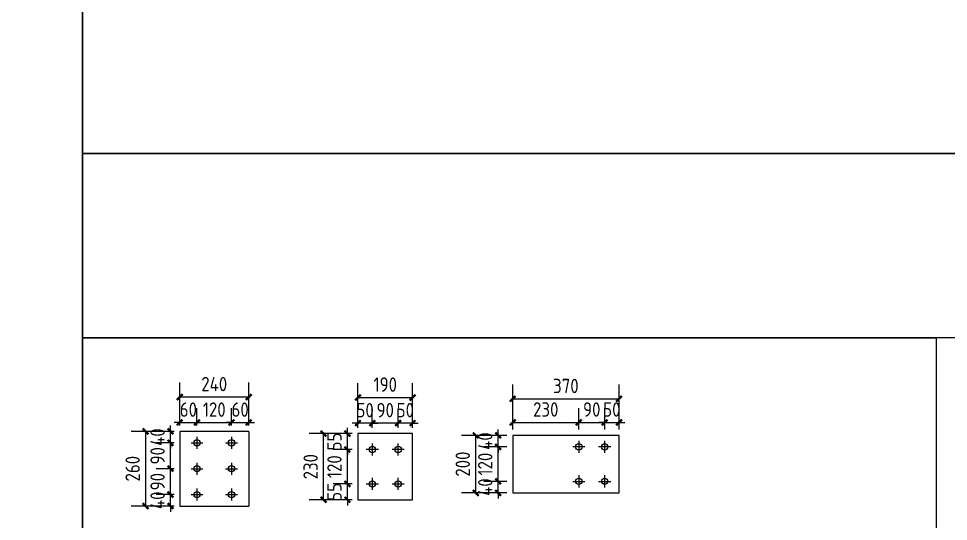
# Model space of a CAD drawing. Extents: x 411778 to 673094, y -11605 to 324395.
# Drawn here: x 482791 to 486026, y 130323 to 132072 of the extents above; entities that cross this region are included whole.
import ezdxf

# ---------------------------------------------------------------- set-up
doc = ezdxf.new("R2010")
doc.units = 0
doc.header["$LTSCALE"] = 1000
doc.header["$MEASUREMENT"] = 0
doc.styles.get("Standard").update_dxf_attribs({"font": 'gbenor.shx', "bigfont": 'gbcbig.shx'})
doc.dimstyles.get("Standard").update_dxf_attribs({"dimscale": 100, "dimtxt": 3.5, "dimasz": 1, "dimexe": 2.5, "dimexo": 3, "dimgap": 1.5, "dimtad": 1, "dimdec": 0, "dimzin": 0, "dimdsep": 46, "dimtxsty": 'Standard', "dimblk": 'ARCHTICK', "dimcen": 0.09, "dimadec": 0, "dimazin": 0, "dimtfac": 1, "dimtdec": 0, "dimtix": 1, "dimtmove": 2, "dimatfit": 3, "dimfxl": 1, "dimtolj": 1, "dimtzin": 0, "dimarcsym": 0})

# ---------------------------------------------------------------- blocks, each defined once
blk = doc.blocks.new('_ArchTick')
at = {"color": 0, "linetype": 'ByBlock', "const_width": 0.4}
blk.add_lwpolyline([(-0.5, -0.5), (0.5, 0.5)], dxfattribs=at)
blk = doc.blocks.new('*D225')
at = {"color": 3, "lineweight": -2}
for p, q in [((483951.5, 130453), (483884.8, 130453)), ((483934.8, 130453), (483934.8, 130473)), ((483934.8, 130398), (483934.8, 130453)), ((483951.5, 130398), (483884.8, 130398)), ((483934.8, 130398), (483934.8, 130378))]:
    blk.add_line(p, q, dxfattribs=at)
at = {"layer": 'Defpoints', "color": 0}
for p in [(483934.8, 130453), (483971.5, 130453), (483971.5, 130398)]:
    blk.add_point(p, dxfattribs=at)
at = {"color": 3, "lineweight": -2, "xscale": 20, "yscale": 20, "zscale": 20}
for p, rotation in [((483934.8, 130453), 270), ((483934.8, 130398), 90)]:
    blk.add_blockref('_ArchTick', p, dxfattribs=dict(at, rotation=rotation))
at = {"color": 0, "insert": (483889.8, 130425.5), "char_height": 50, "attachment_point": 5, "rotation": 90}
blk.add_mtext('\\A1;55', dxfattribs=at)
blk = doc.blocks.new('*D226')
at = {"color": 3, "lineweight": -2}
for p, q in [((483951.5, 130573), (483884.8, 130573)), ((483934.8, 130453), (483934.8, 130573)), ((483951.5, 130453), (483884.8, 130453))]:
    blk.add_line(p, q, dxfattribs=at)
at = {"layer": 'Defpoints', "color": 0}
for p in [(483934.8, 130573), (483971.5, 130573), (483971.5, 130453)]:
    blk.add_point(p, dxfattribs=at)
at = {"color": 3, "lineweight": -2, "xscale": 20, "yscale": 20, "zscale": 20}
for p, rotation in [((483934.8, 130573), 90), ((483934.8, 130453), 270)]:
    blk.add_blockref('_ArchTick', p, dxfattribs=dict(at, rotation=rotation))
at = {"color": 0, "insert": (483889.8, 130513), "char_height": 50, "attachment_point": 5, "rotation": 90}
blk.add_mtext('\\A1;120', dxfattribs=at)
blk = doc.blocks.new('*D302')
at = {"color": 3, "lineweight": -2}
for p, q in [((483934.8, 130628), (483934.8, 130648)), ((483951.5, 130628), (483884.8, 130628)), ((483934.8, 130573), (483934.8, 130628)), ((483951.5, 130573), (483884.8, 130573)), ((483934.8, 130573), (483934.8, 130553))]:
    blk.add_line(p, q, dxfattribs=at)
at = {"layer": 'Defpoints', "color": 0}
for p in [(483934.8, 130628), (483971.5, 130628), (483971.5, 130573)]:
    blk.add_point(p, dxfattribs=at)
at = {"color": 3, "lineweight": -2, "xscale": 20, "yscale": 20, "zscale": 20}
for p, rotation in [((483934.8, 130628), 270), ((483934.8, 130573), 90)]:
    blk.add_blockref('_ArchTick', p, dxfattribs=dict(at, rotation=rotation))
at = {"color": 0, "insert": (483889.8, 130600.5), "char_height": 50, "attachment_point": 5, "rotation": 90}
blk.add_mtext('\\A1;55', dxfattribs=at)
blk = doc.blocks.new('*D303')
at = {"color": 3, "lineweight": -2}
for p, q in [((483951.5, 130628), (483801.8, 130628)), ((483851.8, 130398), (483851.8, 130628)), ((483951.5, 130398), (483801.8, 130398))]:
    blk.add_line(p, q, dxfattribs=at)
at = {"layer": 'Defpoints', "color": 0}
for p in [(483851.8, 130628), (483971.5, 130628), (483971.5, 130398)]:
    blk.add_point(p, dxfattribs=at)
at = {"color": 3, "lineweight": -2, "xscale": 20, "yscale": 20, "zscale": 20}
for p, rotation in [((483851.8, 130628), 90), ((483851.8, 130398), 270)]:
    blk.add_blockref('_ArchTick', p, dxfattribs=dict(at, rotation=rotation))
at = {"color": 0, "insert": (483806.8, 130513), "char_height": 50, "attachment_point": 5, "rotation": 90}
blk.add_mtext('\\A1;230', dxfattribs=at)
blk = doc.blocks.new('*D227')
at = {"color": 3, "lineweight": -2}
for p, q in [((484111.5, 130648.5), (484111.5, 130714.7)), ((484161.5, 130648.5), (484161.5, 130714.7)), ((484111.5, 130664.7), (484091.5, 130664.7)), ((484161.5, 130664.7), (484111.5, 130664.7)), ((484161.5, 130664.7), (484181.5, 130664.7))]:
    blk.add_line(p, q, dxfattribs=at)
at = {"layer": 'Defpoints', "color": 0}
for p in [(484111.5, 130664.7), (484111.5, 130628.5), (484161.5, 130628.5)]:
    blk.add_point(p, dxfattribs=at)
at = {"color": 3, "lineweight": -2, "xscale": 20, "yscale": 20, "zscale": 20}
blk.add_blockref('_ArchTick', (484111.5, 130664.7), dxfattribs=at)
at = {"color": 3, "lineweight": -2, "xscale": 20, "yscale": 20, "zscale": 20, "rotation": 180}
blk.add_blockref('_ArchTick', (484161.5, 130664.7), dxfattribs=at)
at = {"color": 0, "insert": (484136.5, 130709.7), "char_height": 50, "attachment_point": 5}
blk.add_mtext('\\A1;50', dxfattribs=at)
blk = doc.blocks.new('*D228')
at = {"color": 3, "lineweight": -2}
for p, q in [((484021.5, 130648.5), (484021.5, 130714.7)), ((484111.5, 130648.5), (484111.5, 130714.7)), ((484111.5, 130664.7), (484021.5, 130664.7))]:
    blk.add_line(p, q, dxfattribs=at)
at = {"layer": 'Defpoints', "color": 0}
for p in [(484021.5, 130664.7), (484021.5, 130628.5), (484111.5, 130628.5)]:
    blk.add_point(p, dxfattribs=at)
at = {"color": 3, "lineweight": -2, "xscale": 20, "yscale": 20, "zscale": 20, "rotation": 180}
blk.add_blockref('_ArchTick', (484021.5, 130664.7), dxfattribs=at)
at = {"color": 3, "lineweight": -2, "xscale": 20, "yscale": 20, "zscale": 20}
blk.add_blockref('_ArchTick', (484111.5, 130664.7), dxfattribs=at)
at = {"color": 0, "insert": (484066.5, 130709.7), "char_height": 50, "attachment_point": 5}
blk.add_mtext('\\A1;90', dxfattribs=at)
blk = doc.blocks.new('*D229')
at = {"color": 3, "lineweight": -2}
for p, q in [((483971.5, 130648.5), (483971.5, 130714.7)), ((484021.5, 130648.5), (484021.5, 130714.7)), ((483971.5, 130664.7), (483951.5, 130664.7)), ((484021.5, 130664.7), (483971.5, 130664.7)), ((484021.5, 130664.7), (484041.5, 130664.7))]:
    blk.add_line(p, q, dxfattribs=at)
at = {"layer": 'Defpoints', "color": 0}
for p in [(483971.5, 130664.7), (483971.5, 130628.5), (484021.5, 130628.5)]:
    blk.add_point(p, dxfattribs=at)
at = {"color": 3, "lineweight": -2, "xscale": 20, "yscale": 20, "zscale": 20}
blk.add_blockref('_ArchTick', (483971.5, 130664.7), dxfattribs=at)
at = {"color": 3, "lineweight": -2, "xscale": 20, "yscale": 20, "zscale": 20, "rotation": 180}
blk.add_blockref('_ArchTick', (484021.5, 130664.7), dxfattribs=at)
at = {"color": 0, "insert": (483996.5, 130709.7), "char_height": 50, "attachment_point": 5}
blk.add_mtext('\\A1;50', dxfattribs=at)
blk = doc.blocks.new('*D230')
at = {"color": 3, "lineweight": -2}
for p, q in [((483971.5, 130648), (483971.5, 130803.7)), ((484161.5, 130648), (484161.5, 130803.7)), ((483971.5, 130753.7), (484161.5, 130753.7))]:
    blk.add_line(p, q, dxfattribs=at)
at = {"layer": 'Defpoints', "color": 0}
for p in [(484161.5, 130753.7), (483971.5, 130628), (484161.5, 130628)]:
    blk.add_point(p, dxfattribs=at)
at = {"color": 3, "lineweight": -2, "xscale": 20, "yscale": 20, "zscale": 20, "rotation": 180}
blk.add_blockref('_ArchTick', (483971.5, 130753.7), dxfattribs=at)
at = {"color": 3, "lineweight": -2, "xscale": 20, "yscale": 20, "zscale": 20}
blk.add_blockref('_ArchTick', (484161.5, 130753.7), dxfattribs=at)
at = {"color": 0, "insert": (484066.5, 130798.7), "char_height": 50, "attachment_point": 5}
blk.add_mtext('\\A1;190', dxfattribs=at)
blk = doc.blocks.new('*D262')
at = {"color": 3, "lineweight": -2}
for p, q in [((483331.5, 130416), (483269.2, 130416)), ((483319.2, 130416), (483319.2, 130436)), ((483319.2, 130376), (483319.2, 130416)), ((483331.5, 130376), (483269.2, 130376)), ((483319.2, 130376), (483319.2, 130356))]:
    blk.add_line(p, q, dxfattribs=at)
at = {"layer": 'Defpoints', "color": 0}
for p in [(483319.2, 130416), (483351.5, 130416), (483351.5, 130376)]:
    blk.add_point(p, dxfattribs=at)
at = {"color": 3, "lineweight": -2, "xscale": 20, "yscale": 20, "zscale": 20}
for p, rotation in [((483319.2, 130416), 270), ((483319.2, 130376), 90)]:
    blk.add_blockref('_ArchTick', p, dxfattribs=dict(at, rotation=rotation))
at = {"color": 0, "insert": (483274.2, 130396), "char_height": 50, "attachment_point": 5, "rotation": 90}
blk.add_mtext('\\A1;40', dxfattribs=at)
blk = doc.blocks.new('*D263')
at = {"color": 3, "lineweight": -2}
for p, q in [((483331.5, 130506), (483269.2, 130506)), ((483319.2, 130416), (483319.2, 130506)), ((483331.5, 130416), (483269.2, 130416))]:
    blk.add_line(p, q, dxfattribs=at)
at = {"layer": 'Defpoints', "color": 0}
for p in [(483319.2, 130506), (483351.5, 130506), (483351.5, 130416)]:
    blk.add_point(p, dxfattribs=at)
at = {"color": 3, "lineweight": -2, "xscale": 20, "yscale": 20, "zscale": 20}
for p, rotation in [((483319.2, 130506), 90), ((483319.2, 130416), 270)]:
    blk.add_blockref('_ArchTick', p, dxfattribs=dict(at, rotation=rotation))
at = {"color": 0, "insert": (483274.2, 130461), "char_height": 50, "attachment_point": 5, "rotation": 90}
blk.add_mtext('\\A1;90', dxfattribs=at)
blk = doc.blocks.new('*D264')
at = {"color": 3, "lineweight": -2}
for p, q in [((483331.5, 130596), (483269.2, 130596)), ((483319.2, 130506), (483319.2, 130596)), ((483331.5, 130506), (483269.2, 130506))]:
    blk.add_line(p, q, dxfattribs=at)
at = {"layer": 'Defpoints', "color": 0}
for p in [(483319.2, 130596), (483351.5, 130596), (483351.5, 130506)]:
    blk.add_point(p, dxfattribs=at)
at = {"color": 3, "lineweight": -2, "xscale": 20, "yscale": 20, "zscale": 20}
for p, rotation in [((483319.2, 130596), 90), ((483319.2, 130506), 270)]:
    blk.add_blockref('_ArchTick', p, dxfattribs=dict(at, rotation=rotation))
at = {"color": 0, "insert": (483274.2, 130551), "char_height": 50, "attachment_point": 5, "rotation": 90}
blk.add_mtext('\\A1;90', dxfattribs=at)
blk = doc.blocks.new('*D265')
at = {"color": 3, "lineweight": -2}
for p, q in [((483319.2, 130636), (483319.2, 130656)), ((483331.5, 130636), (483269.2, 130636)), ((483319.2, 130596), (483319.2, 130636)), ((483331.5, 130596), (483269.2, 130596)), ((483319.2, 130596), (483319.2, 130576))]:
    blk.add_line(p, q, dxfattribs=at)
at = {"layer": 'Defpoints', "color": 0}
for p in [(483319.2, 130636), (483351.5, 130636), (483351.5, 130596)]:
    blk.add_point(p, dxfattribs=at)
at = {"color": 3, "lineweight": -2, "xscale": 20, "yscale": 20, "zscale": 20}
for p, rotation in [((483319.2, 130636), 270), ((483319.2, 130596), 90)]:
    blk.add_blockref('_ArchTick', p, dxfattribs=dict(at, rotation=rotation))
at = {"color": 0, "insert": (483274.2, 130616), "char_height": 50, "attachment_point": 5, "rotation": 90}
blk.add_mtext('\\A1;40', dxfattribs=at)
blk = doc.blocks.new('*D213')
at = {"color": 3, "lineweight": -2}
for p, q in [((483351.5, 130656), (483351.5, 130716.7)), ((483411.5, 130656), (483411.5, 130716.7)), ((483351.5, 130666.7), (483331.5, 130666.7)), ((483351.5, 130666.7), (483411.5, 130666.7)), ((483411.5, 130666.7), (483431.5, 130666.7))]:
    blk.add_line(p, q, dxfattribs=at)
at = {"layer": 'Defpoints', "color": 0}
for p in [(483411.5, 130666.7), (483351.5, 130636), (483411.5, 130636)]:
    blk.add_point(p, dxfattribs=at)
at = {"color": 3, "lineweight": -2, "xscale": 20, "yscale": 20, "zscale": 20}
blk.add_blockref('_ArchTick', (483351.5, 130666.7), dxfattribs=at)
at = {"color": 3, "lineweight": -2, "xscale": 20, "yscale": 20, "zscale": 20, "rotation": 180}
blk.add_blockref('_ArchTick', (483411.5, 130666.7), dxfattribs=at)
at = {"color": 0, "insert": (483381.5, 130711.7), "char_height": 50, "attachment_point": 5}
blk.add_mtext('\\A1;60', dxfattribs=at)
blk = doc.blocks.new('*D214')
at = {"color": 3, "lineweight": -2}
for p, q in [((483411.5, 130656), (483411.5, 130716.7)), ((483531.5, 130656), (483531.5, 130716.7)), ((483411.5, 130666.7), (483531.5, 130666.7))]:
    blk.add_line(p, q, dxfattribs=at)
at = {"layer": 'Defpoints', "color": 0}
for p in [(483531.5, 130666.7), (483411.5, 130636), (483531.5, 130636)]:
    blk.add_point(p, dxfattribs=at)
at = {"color": 3, "lineweight": -2, "xscale": 20, "yscale": 20, "zscale": 20, "rotation": 180}
blk.add_blockref('_ArchTick', (483411.5, 130666.7), dxfattribs=at)
at = {"color": 3, "lineweight": -2, "xscale": 20, "yscale": 20, "zscale": 20}
blk.add_blockref('_ArchTick', (483531.5, 130666.7), dxfattribs=at)
at = {"color": 0, "insert": (483471.5, 130711.7), "char_height": 50, "attachment_point": 5}
blk.add_mtext('\\A1;120', dxfattribs=at)
blk = doc.blocks.new('*D266')
at = {"color": 3, "lineweight": -2}
for p, q in [((483531.5, 130656), (483531.5, 130716.7)), ((483591.5, 130656), (483591.5, 130716.7)), ((483531.5, 130666.7), (483511.5, 130666.7)), ((483531.5, 130666.7), (483591.5, 130666.7)), ((483591.5, 130666.7), (483611.5, 130666.7))]:
    blk.add_line(p, q, dxfattribs=at)
at = {"layer": 'Defpoints', "color": 0}
for p in [(483591.5, 130666.7), (483531.5, 130636), (483591.5, 130636)]:
    blk.add_point(p, dxfattribs=at)
at = {"color": 3, "lineweight": -2, "xscale": 20, "yscale": 20, "zscale": 20}
blk.add_blockref('_ArchTick', (483531.5, 130666.7), dxfattribs=at)
at = {"color": 3, "lineweight": -2, "xscale": 20, "yscale": 20, "zscale": 20, "rotation": 180}
blk.add_blockref('_ArchTick', (483591.5, 130666.7), dxfattribs=at)
at = {"color": 0, "insert": (483561.5, 130711.7), "char_height": 50, "attachment_point": 5}
blk.add_mtext('\\A1;60', dxfattribs=at)
blk = doc.blocks.new('*D267')
at = {"color": 3, "lineweight": -2}
for p, q in [((483351.5, 130656), (483351.5, 130805.4)), ((483591.5, 130656), (483591.5, 130805.4)), ((483591.5, 130755.4), (483351.5, 130755.4))]:
    blk.add_line(p, q, dxfattribs=at)
at = {"layer": 'Defpoints', "color": 0}
for p in [(483351.5, 130755.4), (483351.5, 130636), (483591.5, 130636)]:
    blk.add_point(p, dxfattribs=at)
at = {"color": 3, "lineweight": -2, "xscale": 20, "yscale": 20, "zscale": 20, "rotation": 180}
blk.add_blockref('_ArchTick', (483351.5, 130755.4), dxfattribs=at)
at = {"color": 3, "lineweight": -2, "xscale": 20, "yscale": 20, "zscale": 20}
blk.add_blockref('_ArchTick', (483591.5, 130755.4), dxfattribs=at)
at = {"color": 0, "insert": (483471.5, 130800.4), "char_height": 50, "attachment_point": 5}
blk.add_mtext('\\A1;240', dxfattribs=at)
blk = doc.blocks.new('*D268')
at = {"color": 3, "lineweight": -2}
for p, q in [((483331.5, 130636), (483182.6, 130636)), ((483232.6, 130636), (483232.6, 130376)), ((483331.5, 130376), (483182.6, 130376))]:
    blk.add_line(p, q, dxfattribs=at)
at = {"layer": 'Defpoints', "color": 0}
for p in [(483351.5, 130636), (483232.6, 130376), (483351.5, 130376)]:
    blk.add_point(p, dxfattribs=at)
at = {"color": 3, "lineweight": -2, "xscale": 20, "yscale": 20, "zscale": 20}
for p, rotation in [((483232.6, 130636), 90), ((483232.6, 130376), 270)]:
    blk.add_blockref('_ArchTick', p, dxfattribs=dict(at, rotation=rotation))
at = {"color": 0, "insert": (483187.6, 130506), "char_height": 50, "attachment_point": 5, "rotation": 90}
blk.add_mtext('\\A1;260', dxfattribs=at)
blk = doc.blocks.new('*D306')
at = {"color": 3, "lineweight": -2}
for p, q in [((484459.3, 130462), (484459.3, 130482)), ((484490, 130462), (484409.3, 130462)), ((484459.3, 130422), (484459.3, 130462)), ((484490, 130422), (484409.3, 130422)), ((484459.3, 130422), (484459.3, 130402))]:
    blk.add_line(p, q, dxfattribs=at)
at = {"layer": 'Defpoints', "color": 0}
for p in [(484459.3, 130462), (484510, 130462), (484510, 130422)]:
    blk.add_point(p, dxfattribs=at)
at = {"color": 3, "lineweight": -2, "xscale": 20, "yscale": 20, "zscale": 20}
for p, rotation in [((484459.3, 130462), 270), ((484459.3, 130422), 90)]:
    blk.add_blockref('_ArchTick', p, dxfattribs=dict(at, rotation=rotation))
at = {"color": 0, "insert": (484414.3, 130442), "char_height": 50, "attachment_point": 5, "rotation": 90}
blk.add_mtext('\\A1;40', dxfattribs=at)
blk = doc.blocks.new('*D231')
at = {"color": 3, "lineweight": -2}
for p, q in [((484490, 130582), (484409.3, 130582)), ((484459.3, 130462), (484459.3, 130582)), ((484490, 130462), (484409.3, 130462))]:
    blk.add_line(p, q, dxfattribs=at)
at = {"layer": 'Defpoints', "color": 0}
for p in [(484459.3, 130582), (484510, 130582), (484510, 130462)]:
    blk.add_point(p, dxfattribs=at)
at = {"color": 3, "lineweight": -2, "xscale": 20, "yscale": 20, "zscale": 20}
for p, rotation in [((484459.3, 130582), 90), ((484459.3, 130462), 270)]:
    blk.add_blockref('_ArchTick', p, dxfattribs=dict(at, rotation=rotation))
at = {"color": 0, "insert": (484414.3, 130522), "char_height": 50, "attachment_point": 5, "rotation": 90}
blk.add_mtext('\\A1;120', dxfattribs=at)
blk = doc.blocks.new('*D307')
at = {"color": 3, "lineweight": -2}
for p, q in [((484459.3, 130622), (484459.3, 130642)), ((484490, 130622), (484409.3, 130622)), ((484459.3, 130582), (484459.3, 130622)), ((484490, 130582), (484409.3, 130582)), ((484459.3, 130582), (484459.3, 130562))]:
    blk.add_line(p, q, dxfattribs=at)
at = {"layer": 'Defpoints', "color": 0}
for p in [(484459.3, 130622), (484510, 130622), (484510, 130582)]:
    blk.add_point(p, dxfattribs=at)
at = {"color": 3, "lineweight": -2, "xscale": 20, "yscale": 20, "zscale": 20}
for p, rotation in [((484459.3, 130622), 270), ((484459.3, 130582), 90)]:
    blk.add_blockref('_ArchTick', p, dxfattribs=dict(at, rotation=rotation))
at = {"color": 0, "insert": (484414.3, 130602), "char_height": 50, "attachment_point": 5, "rotation": 90}
blk.add_mtext('\\A1;40', dxfattribs=at)
blk = doc.blocks.new('*D232')
at = {"color": 3, "lineweight": -2}
for p, q in [((484510, 130642), (484510, 130717)), ((484740, 130642), (484740, 130717)), ((484510, 130667), (484740, 130667))]:
    blk.add_line(p, q, dxfattribs=at)
at = {"layer": 'Defpoints', "color": 0}
for p in [(484740, 130667), (484510, 130622), (484740, 130622)]:
    blk.add_point(p, dxfattribs=at)
at = {"color": 3, "lineweight": -2, "xscale": 20, "yscale": 20, "zscale": 20, "rotation": 180}
blk.add_blockref('_ArchTick', (484510, 130667), dxfattribs=at)
at = {"color": 3, "lineweight": -2, "xscale": 20, "yscale": 20, "zscale": 20}
blk.add_blockref('_ArchTick', (484740, 130667), dxfattribs=at)
at = {"color": 0, "insert": (484625, 130712), "char_height": 50, "attachment_point": 5}
blk.add_mtext('\\A1;230', dxfattribs=at)
blk = doc.blocks.new('*D233')
at = {"color": 3, "lineweight": -2}
for p, q in [((484740, 130642), (484740, 130717)), ((484830, 130642), (484830, 130717)), ((484740, 130667), (484830, 130667))]:
    blk.add_line(p, q, dxfattribs=at)
at = {"layer": 'Defpoints', "color": 0}
for p in [(484830, 130667), (484740, 130622), (484830, 130622)]:
    blk.add_point(p, dxfattribs=at)
at = {"color": 3, "lineweight": -2, "xscale": 20, "yscale": 20, "zscale": 20, "rotation": 180}
blk.add_blockref('_ArchTick', (484740, 130667), dxfattribs=at)
at = {"color": 3, "lineweight": -2, "xscale": 20, "yscale": 20, "zscale": 20}
blk.add_blockref('_ArchTick', (484830, 130667), dxfattribs=at)
at = {"color": 0, "insert": (484785, 130712), "char_height": 50, "attachment_point": 5}
blk.add_mtext('\\A1;90', dxfattribs=at)
blk = doc.blocks.new('*D308')
at = {"color": 3, "lineweight": -2}
for p, q in [((484830, 130642), (484830, 130717)), ((484880, 130642), (484880, 130717)), ((484830, 130667), (484810, 130667)), ((484830, 130667), (484880, 130667)), ((484880, 130667), (484900, 130667))]:
    blk.add_line(p, q, dxfattribs=at)
at = {"layer": 'Defpoints', "color": 0}
for p in [(484880, 130667), (484830, 130622), (484880, 130622)]:
    blk.add_point(p, dxfattribs=at)
at = {"color": 3, "lineweight": -2, "xscale": 20, "yscale": 20, "zscale": 20}
blk.add_blockref('_ArchTick', (484830, 130667), dxfattribs=at)
at = {"color": 3, "lineweight": -2, "xscale": 20, "yscale": 20, "zscale": 20, "rotation": 180}
blk.add_blockref('_ArchTick', (484880, 130667), dxfattribs=at)
at = {"color": 0, "insert": (484855, 130712), "char_height": 50, "attachment_point": 5}
blk.add_mtext('\\A1;50', dxfattribs=at)
blk = doc.blocks.new('*D309')
at = {"color": 3, "lineweight": -2}
for p, q in [((484490, 130622), (484331.3, 130622)), ((484381.3, 130422), (484381.3, 130622)), ((484490, 130422), (484331.3, 130422))]:
    blk.add_line(p, q, dxfattribs=at)
at = {"layer": 'Defpoints', "color": 0}
for p in [(484381.3, 130622), (484510, 130622), (484510, 130422)]:
    blk.add_point(p, dxfattribs=at)
at = {"color": 3, "lineweight": -2, "xscale": 20, "yscale": 20, "zscale": 20}
for p, rotation in [((484381.3, 130622), 90), ((484381.3, 130422), 270)]:
    blk.add_blockref('_ArchTick', p, dxfattribs=dict(at, rotation=rotation))
at = {"color": 0, "insert": (484336.3, 130522), "char_height": 50, "attachment_point": 5, "rotation": 90}
blk.add_mtext('\\A1;200', dxfattribs=at)
blk = doc.blocks.new('*D310')
at = {"color": 3, "lineweight": -2}
for p, q in [((484510, 130642), (484510, 130798.9)), ((484880, 130642), (484880, 130798.9)), ((484510, 130748.9), (484880, 130748.9))]:
    blk.add_line(p, q, dxfattribs=at)
at = {"layer": 'Defpoints', "color": 0}
for p in [(484880, 130748.9), (484510, 130622), (484880, 130622)]:
    blk.add_point(p, dxfattribs=at)
at = {"color": 3, "lineweight": -2, "xscale": 20, "yscale": 20, "zscale": 20, "rotation": 180}
blk.add_blockref('_ArchTick', (484510, 130748.9), dxfattribs=at)
at = {"color": 3, "lineweight": -2, "xscale": 20, "yscale": 20, "zscale": 20}
blk.add_blockref('_ArchTick', (484880, 130748.9), dxfattribs=at)
at = {"color": 0, "insert": (484695, 130793.9), "char_height": 50, "attachment_point": 5}
blk.add_mtext('\\A1;370', dxfattribs=at)

msp = doc.modelspace()

# ---------------------------------------------------------------- linework, layer by layer
for p, q in [((483591.5, 130636), (483351.5, 130636)), ((483351.5, 130636), (483351.5, 130376)), ((483591.5, 130636), (483591.5, 130376)), ((484161.5, 130628), (483971.5, 130628)), ((483971.5, 130628), (483971.5, 130398)), ((484161.5, 130398), (484161.5, 130628)), ((484510, 130622), (484510, 130422)), ((484880, 130622), (484510, 130622)), ((484880, 130422), (484880, 130622)), ((483390.8, 130596), (483432.2, 130596)), ((483510.8, 130596), (483552.2, 130596)), ((484021.5, 130594), (484021.5, 130552)), ((484111.5, 130552), (484111.5, 130594)), ((484761, 130582), (484719, 130582)), ((484740, 130603), (484740, 130561)), ((484851, 130582), (484809, 130582)), ((484830, 130561), (484830, 130603)), ((484042.5, 130573), (484000.5, 130573)), ((484132.5, 130573), (484090.5, 130573)), ((483390.8, 130506), (483432.2, 130506)), ((483510.8, 130506), (483552.2, 130506)), ((484740, 130483), (484740, 130441)), ((484830, 130441), (484830, 130483)), ((484000.5, 130453), (484042.5, 130453)), ((484021.5, 130474), (484021.5, 130432)), ((484090.5, 130453), (484132.5, 130453)), ((484111.5, 130432), (484111.5, 130474)), ((484719, 130462), (484761, 130462)), ((484809, 130462), (484851, 130462)), ((483390.8, 130416), (483432.2, 130416)), ((483510.8, 130416), (483552.2, 130416)), ((484510, 130422), (484880, 130422)), ((483971.5, 130398), (484161.5, 130398)), ((483351.5, 130376), (483591.5, 130376))]:
    msp.add_line(p, q)
at = {"color": 0}
for p, q in [((483411.5, 130616.7), (483411.5, 130575.2)), ((483531.5, 130616.7), (483531.5, 130575.2)), ((483411.5, 130526.7), (483411.5, 130485.2)), ((483531.5, 130526.7), (483531.5, 130485.2)), ((483411.5, 130436.7), (483411.5, 130395.2)), ((483531.5, 130436.7), (483531.5, 130395.2))]:
    msp.add_line(p, q, dxfattribs=at)
for points in [[(472618.5, 134753), (483013.5, 134753), (483013.5, 127403), (472618.5, 127403)], [(483013.5, 134753), (487468.5, 134753), (487468.5, 131603), (483013.5, 131603)], [(487468.5, 130960.9), (483013.5, 130960.9), (483013.5, 131603), (487468.5, 131603)], [(483013.5, 130960.9), (485983.5, 130960.9), (485983.5, 128860.9), (483013.5, 128860.9)]]:
    msp.add_lwpolyline(points, close=True)
for centre, radius in [((483411.5, 130596), 10.8), ((483531.5, 130596), 10.8), ((484021.5, 130573), 11), ((484111.5, 130573), 11), ((484740, 130582), 11), ((484830, 130582), 11), ((483411.5, 130506), 10.8), ((483531.5, 130506), 10.8), ((484021.5, 130453), 11), ((484111.5, 130453), 11), ((484740, 130462), 11), ((484830, 130462), 11), ((483411.5, 130416), 10.8), ((483531.5, 130416), 10.8)]:
    msp.add_circle(centre, radius)

# ---------------------------------------------------------------- dimensions: what is measured, and where the dimension line sits
for p1, p2, distance, picture, middle in [((483591.5, 130636), (483351.5, 130636), -119.5, '*D267', (483471.5, 130800.4)), ((483971.5, 130628), (484161.5, 130628), 125.8, '*D230', (484066.5, 130798.7)), ((484510, 130622), (484880, 130622), 127, '*D310', (484695, 130793.9)), ((483351.5, 130636), (483351.5, 130376), -118.9, '*D268', (483187.6, 130506)), ((483971.5, 130398), (483971.5, 130628), 119.7, '*D303', (483806.8, 130513)), ((484510, 130422), (484510, 130622), 128.7, '*D309', (484336.3, 130522))]:
    dim = msp.add_aligned_dim(p1=p1, p2=p2, distance=distance, dimstyle='Standard', override={"dimtxt": 0.5, "dimasz": 0.2, "dimexe": 0.5, "dimexo": 0.2, "dimgap": 0.2, "dimclrd": 3, "dimclre": 3})
    dim.commit()
    dim.dimension.update_dxf_attribs({"geometry": picture, "text_midpoint": middle})
for base, p1, p2, picture, middle in [((483411.5, 130666.7), (483351.5, 130636), (483411.5, 130636), '*D213', (483381.5, 130711.7)), ((483531.5, 130666.7), (483411.5, 130636), (483531.5, 130636), '*D214', (483471.5, 130711.7)), ((483591.5, 130666.7), (483531.5, 130636), (483591.5, 130636), '*D266', (483561.5, 130711.7)), ((484740, 130667), (484510, 130622), (484740, 130622), '*D232', (484625, 130712)), ((484830, 130667), (484740, 130622), (484830, 130622), '*D233', (484785, 130712)), ((484880, 130667), (484830, 130622), (484880, 130622), '*D308', (484855, 130712))]:
    dim = msp.add_linear_dim(base=base, p1=p1, p2=p2, dimstyle='Standard', override={"dimtxt": 0.5, "dimasz": 0.2, "dimexe": 0.5, "dimexo": 0.2, "dimgap": 0.2, "dimclrd": 3, "dimclre": 3})
    dim.commit()
    dim.dimension.update_dxf_attribs({"geometry": picture, "text_midpoint": middle})
for base, p1, p2, angle, picture, middle in [((483971.5, 130664.7), (484021.5, 130628.5), (483971.5, 130628.5), 180, '*D229', (483996.5, 130709.7)), ((484021.5, 130664.7), (484111.5, 130628.5), (484021.5, 130628.5), 180, '*D228', (484066.5, 130709.7)), ((484111.5, 130664.7), (484161.5, 130628.5), (484111.5, 130628.5), 180, '*D227', (484136.5, 130709.7)), ((483319.2, 130636), (483351.5, 130596), (483351.5, 130636), 90, '*D265', (483274.2, 130616)), ((483934.8, 130628), (483971.5, 130573), (483971.5, 130628), 90, '*D302', (483889.8, 130600.5)), ((484459.3, 130622), (484510, 130582), (484510, 130622), 90, '*D307', (484414.3, 130602)), ((483319.2, 130596), (483351.5, 130506), (483351.5, 130596), 90, '*D264', (483274.2, 130551)), ((483934.8, 130573), (483971.5, 130453), (483971.5, 130573), 90, '*D226', (483889.8, 130513)), ((484459.3, 130582), (484510, 130462), (484510, 130582), 90, '*D231', (484414.3, 130522)), ((483319.2, 130506), (483351.5, 130416), (483351.5, 130506), 90, '*D263', (483274.2, 130461)), ((484459.3, 130462), (484510, 130422), (484510, 130462), 90, '*D306', (484414.3, 130442)), ((483934.8, 130453), (483971.5, 130398), (483971.5, 130453), 90, '*D225', (483889.8, 130425.5)), ((483319.2, 130416), (483351.5, 130376), (483351.5, 130416), 90, '*D262', (483274.2, 130396))]:
    dim = msp.add_linear_dim(base=base, p1=p1, p2=p2, angle=angle, dimstyle='Standard', override={"dimtxt": 0.5, "dimasz": 0.2, "dimexe": 0.5, "dimexo": 0.2, "dimgap": 0.2, "dimclrd": 3, "dimclre": 3})
    dim.commit()
    dim.dimension.update_dxf_attribs({"geometry": picture, "text_midpoint": middle})

doc.saveas('drawing.dxf')
